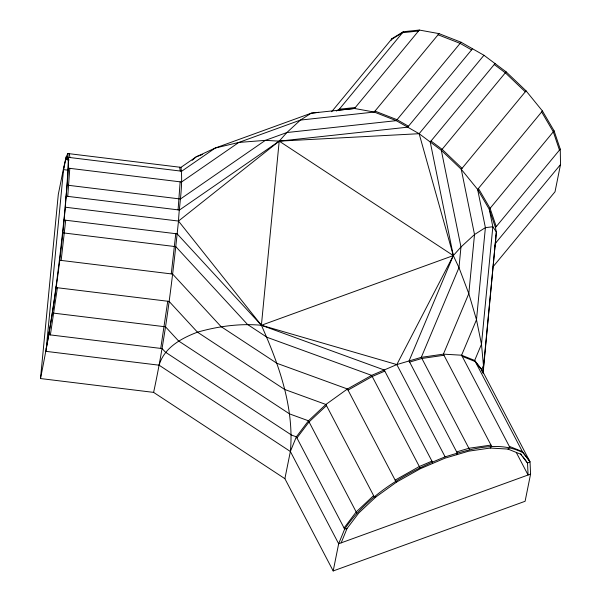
<?xml version="1.0" encoding="UTF-8"?>
<svg xmlns="http://www.w3.org/2000/svg" width="601" height="601" viewBox="0 0 601 601"><rect width="100%" height="100%" fill="white"/><g stroke="black" fill="none" stroke-linecap="round" stroke-linejoin="round"><path stroke-width="0.9" d="M46.209 348.948C54.766 302.498 60.243 255.538 65.103 208.577C66.072 190.344 69.603 171.698 67.838 153.525L180.946 167.363L196.294 156.763L215.263 148.034L311.28 113.176L318.725 112.319M483.084 373.431L496.351 232.016L495.449 227.569L489.282 209.291L477.622 189.413L461.26 169.287L441.314 150.28L419.137 133.7L396.247 120.658L374.205 112.056L354.507 108.481L338.498 110.171L403.309 31.74L419.318 30.05L439.015 33.626L461.057 42.228L483.948 55.269L506.125 71.85L526.07 90.856L542.433 110.982L554.092 130.86L560.26 149.138L560.508 164.561L555.023 191.757L493.188 266.589M284.882 478.681L290.366 451.486L296.346 436.829L308.471 420.79L325.892 404.465L347.431 388.982L371.628 375.377L396.818 364.582L421.293 357.34L443.388 354.147L461.598 355.206L474.67 360.45L481.724 369.532L530.029 461.801L530.578 474.091L525.101 501.279L333.187 570.95L284.882 478.681L153.608 392.385L40.492 378.547C55.247 305.691 64.983 231.61 68.597 157.372L181.705 171.21L215.263 148.034L238.815 142.437L300.41 120.08L311.28 113.176L354.507 108.481L419.318 30.05M69.799 168.333L67.733 196.362M180.15 181.833L178.084 209.862M333.187 570.95L338.663 543.762L290.366 451.486C294.415 407.756 278.954 364.634 261.397 325.269L178.489 221.063C179.338 203.243 183.177 185.146 180.946 167.363M482.934 372.703L496.351 232.016L492.835 226.772L489.282 209.291L554.092 130.86M49.154 332.774L48.997 334.742L162.112 348.58L165.41 352.156L291.545 435.079L296.346 436.829L344.651 529.098L338.663 543.762L530.578 474.091M40.492 378.547L58.297 194.416L63.781 167.228L66.193 156.884L67.838 153.525M63.781 167.228L45.977 351.352L159.092 365.19L290.366 451.486M65.689 220.221L61.159 260.428M171.255 273.898L175.777 233.691M153.608 392.385C165.816 335.921 172.495 278.458 178.489 221.063L279.202 141.137L286.857 132.543L300.41 120.08L374.205 112.056L439.015 33.626M66.193 156.884L63.548 169.632L68.183 170.196M57.388 287.736L50.379 334.907M167.739 301.244L160.73 348.415M68.063 170.541L68.424 168.167L181.532 182.005L238.815 142.437L265.349 140.356L279.202 141.137L419.137 133.7L483.948 55.269M66.05 197.842L66.35 196.196L179.459 210.034L279.202 141.137L407.696 127.179L472.506 48.749M494.969 246.62L495.697 242.992L495.577 235.735M63.804 221.048L64.044 220.019L177.16 233.864L261.397 325.269L384.219 369.983L432.525 462.252L432.577 463.469M341.173 542.853L347.002 528.572L358.805 512.953L375.775 497.057L396.75 481.972L420.317 468.727L444.845 458.217L468.69 451.163L490.206 448.045L507.935 449.075L520.669 454.191L527.535 463.033L528.076 475L516.327 452.553M456.768 454.687L457.361 453.237L409.056 360.961L453.312 255.598L460.967 247.003L474.52 234.533L485.39 227.636L492.835 226.772L481.484 344.238L483.459 365.408L481.724 369.532L481.807 371.283M421.293 357.34L458.976 267.64L460.967 247.003L441.314 150.28L506.125 71.85M159.092 365.19C164.276 347.491 181.374 338.303 197.459 332.165C218.186 326.275 239.874 323.285 261.397 325.269L396.818 364.582L445.123 456.858C469.802 449.285 498.409 440.075 522.975 452.718L530.029 461.801L527.535 463.033L522.938 456.745M67.274 159.731L68.078 158.093M391.266 40.229L392.077 38.577L403.309 31.74M396.818 364.582L453.312 255.598L430.226 141.986L495.036 63.556M296.939 437.949L309.057 421.91L326.478 405.592M344.065 527.971L356.183 511.932L373.604 495.615M445.123 456.858C406.599 472.146 368.36 494.097 344.651 529.098L347.002 528.572M331.639 111.726L392.077 38.577M374.994 111.102L397.043 119.704L461.057 42.228M526.07 90.856L461.26 169.287L474.52 234.533L468.81 293.626L443.388 354.147L491.693 446.415L490.206 448.045M542.433 110.982L477.622 189.413L485.39 227.636L476.488 319.755L481.484 344.238L474.67 360.45L522.975 452.718M495.449 227.569L560.26 149.138M495.697 242.992L560.508 164.561M192.162 160.324L196.294 156.763L202.462 154.525M507.935 449.075L509.903 447.475L461.598 355.206L476.488 319.755L468.81 293.626L458.976 267.64L453.312 255.598L419.137 133.7M391.289 39.538L402.512 32.694L418.521 31.004M336.297 111.035L339.287 109.217L355.296 107.526M348.024 390.102L372.214 376.504L384.813 371.102M395.15 480.124L419.34 466.519L431.939 461.125M409.649 362.087L421.887 358.466L443.981 355.266M456.662 451.899L468.9 448.278L490.994 445.078M396.247 120.658L286.857 132.543L265.349 140.356L180.435 199.006L67.32 185.168M69.13 159.956L65.9 159.558L67.5 156.29L68.236 160.031M65.374 207.217L178.489 221.063M62.714 232.82L174.448 246.493M52.422 312.986L165.53 326.824L178.497 340.895L289.569 413.909L308.471 420.79L356.769 513.059M59.401 260.203L172.63 274.071L221.01 326.568L276.896 363.297L347.431 388.982L395.736 481.251L396.75 481.972M375.775 497.057L374.198 496.742L325.892 404.465L284.574 389.425L197.459 332.165L169.121 301.409L56.006 287.571L55.976 286.835M438.069 34.768L460.118 43.37L471.56 49.883M462.184 356.325L475.256 361.577L482.31 370.652M509.31 446.348L522.389 451.599L529.436 460.674M397.043 119.704L408.485 126.225M494.247 64.517L505.328 72.811L525.282 91.81M431.015 141.032L442.103 149.326L462.049 168.333M175.83 246.665L247.544 324.48L267.062 337.311L371.628 375.377L419.926 467.646M520.654 453.8L521.796 455.273M541.644 111.944L553.303 131.822L559.463 150.092M478.411 188.459L490.078 208.337L496.238 226.615M421.887 358.466L469.599 449.616M179.571 167.198L180.33 171.045M69.213 153.691L69.971 157.537M279.202 141.137L261.397 325.269L453.312 255.598L279.202 141.137"/></g></svg>
